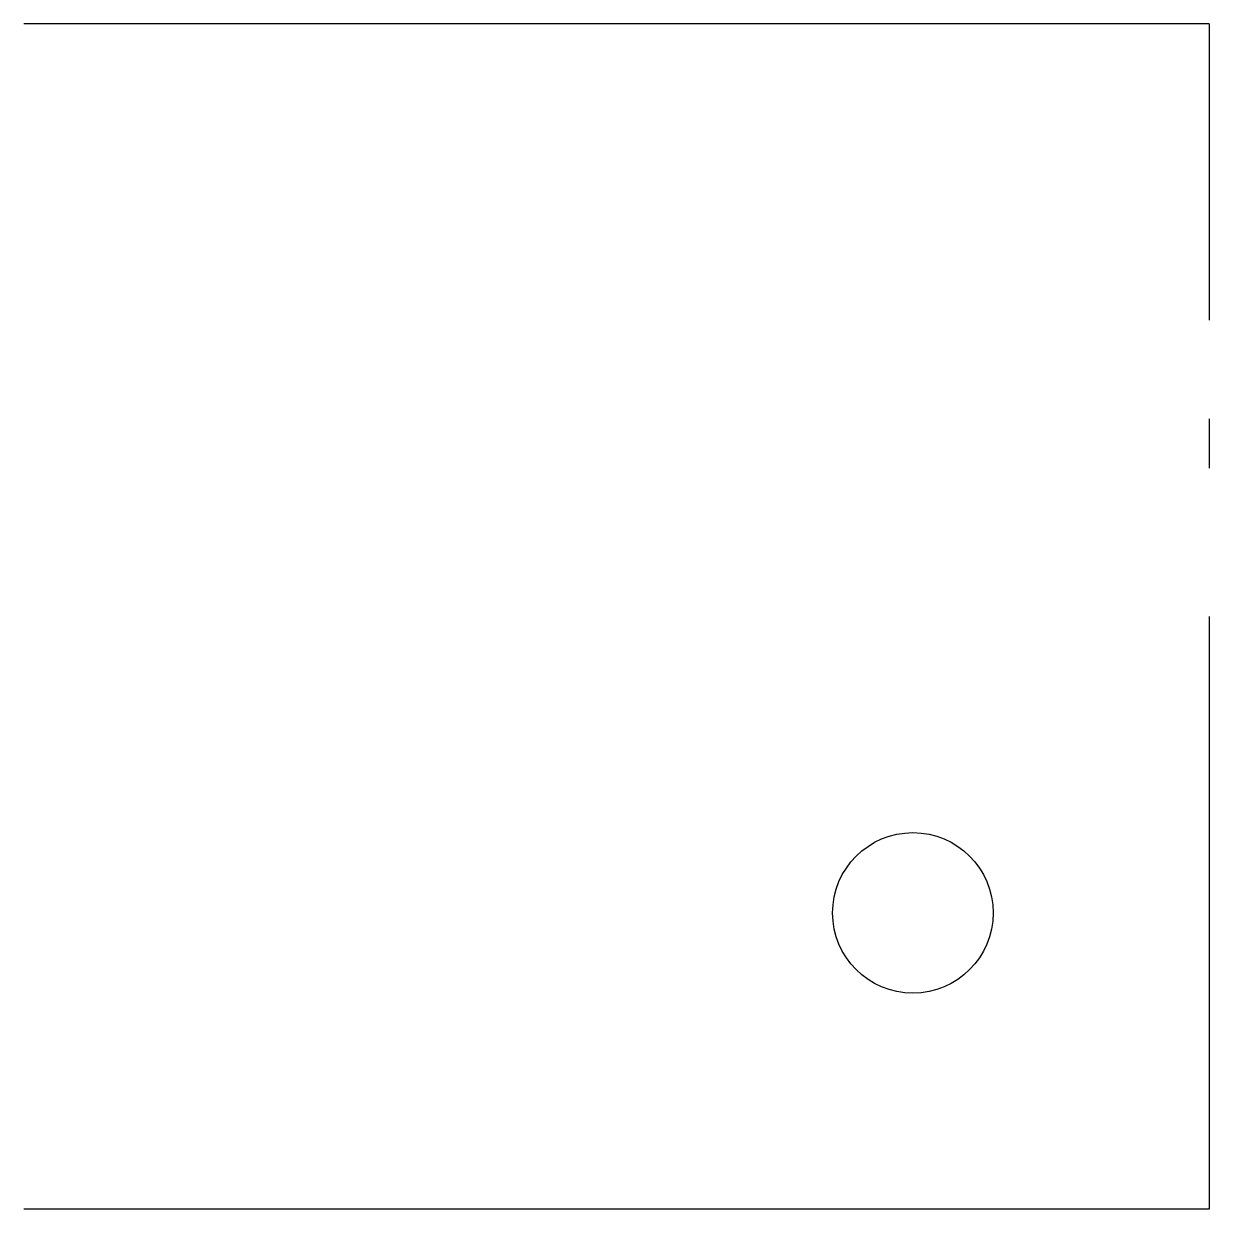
# Model space of a CAD drawing. Header units: inches. Extents: x -1 to 5, y -3 to 3.
import ezdxf

# ---------------------------------------------------------------- set-up
doc = ezdxf.new("R2010")
doc.units = ezdxf.units.IN
doc.header["$MEASUREMENT"] = 0

msp = doc.modelspace()

# ---------------------------------------------------------------- linework, layer by layer
for p, q in [((5, 3), (-1, 3)), ((5, 3), (5, 1.5)), ((5, 0), (5, -3)), ((5, -3), (-1, -3))]:
    msp.add_line(p, q)
at = {"linetype": 'ByBlock'}
msp.add_line((5, 1), (5, 0.75), dxfattribs=at)
msp.add_circle((3.5, -1.5), 0.4062)

doc.saveas('drawing.dxf')
